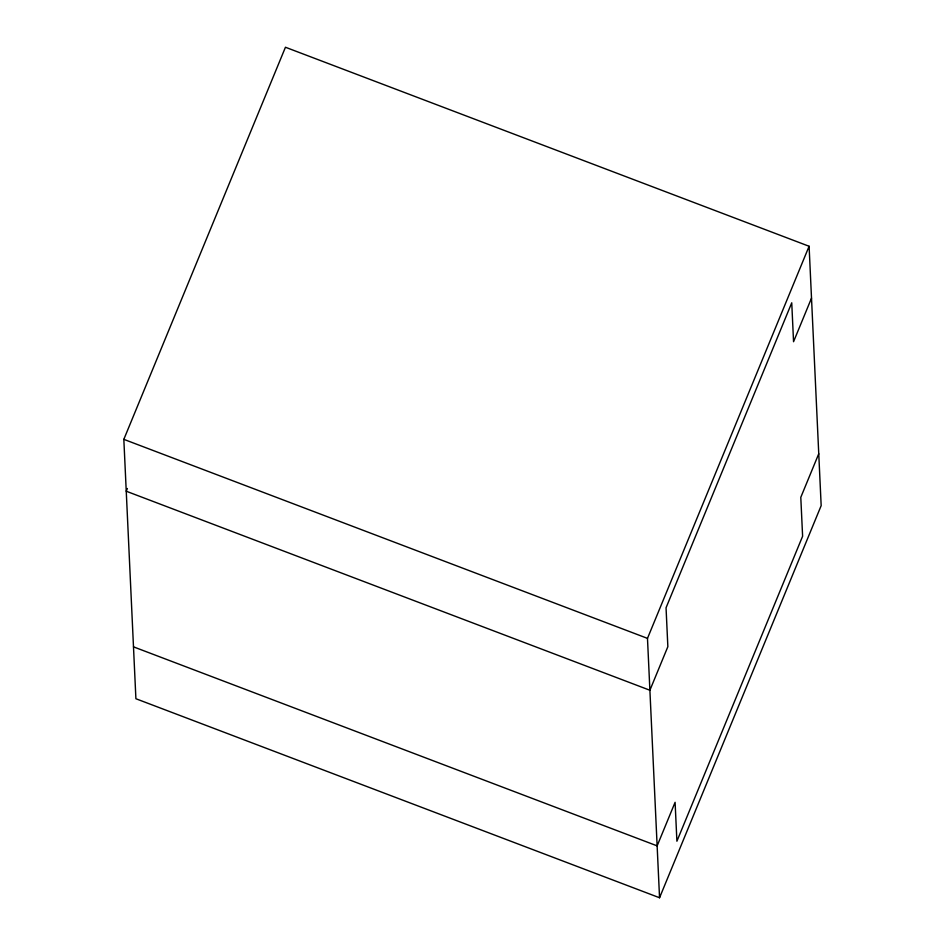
<?xml version="1.0" encoding="UTF-8"?>
<svg xmlns="http://www.w3.org/2000/svg" width="945" height="945" viewBox="0 0 945 945"><rect width="100%" height="100%" fill="white"/><g stroke="black" fill="none" stroke-linecap="round" stroke-linejoin="round"><path stroke-width="1.42" d="M123.83 439.354L285.449 47.25L809.097 246.267L821.17 505.646L659.551 897.75L135.903 698.733L123.83 439.354L647.479 638.371L659.551 897.75M127.374 488.506L126.252 491.223L649.9 690.252L667.855 646.687L666.048 607.777L791.745 302.802L793.552 341.712L811.507 298.147M647.479 638.371L809.097 246.267M818.748 453.777L800.793 497.342L802.612 536.24L676.903 841.215L675.096 802.305L657.141 845.87L133.493 646.852"/></g></svg>
